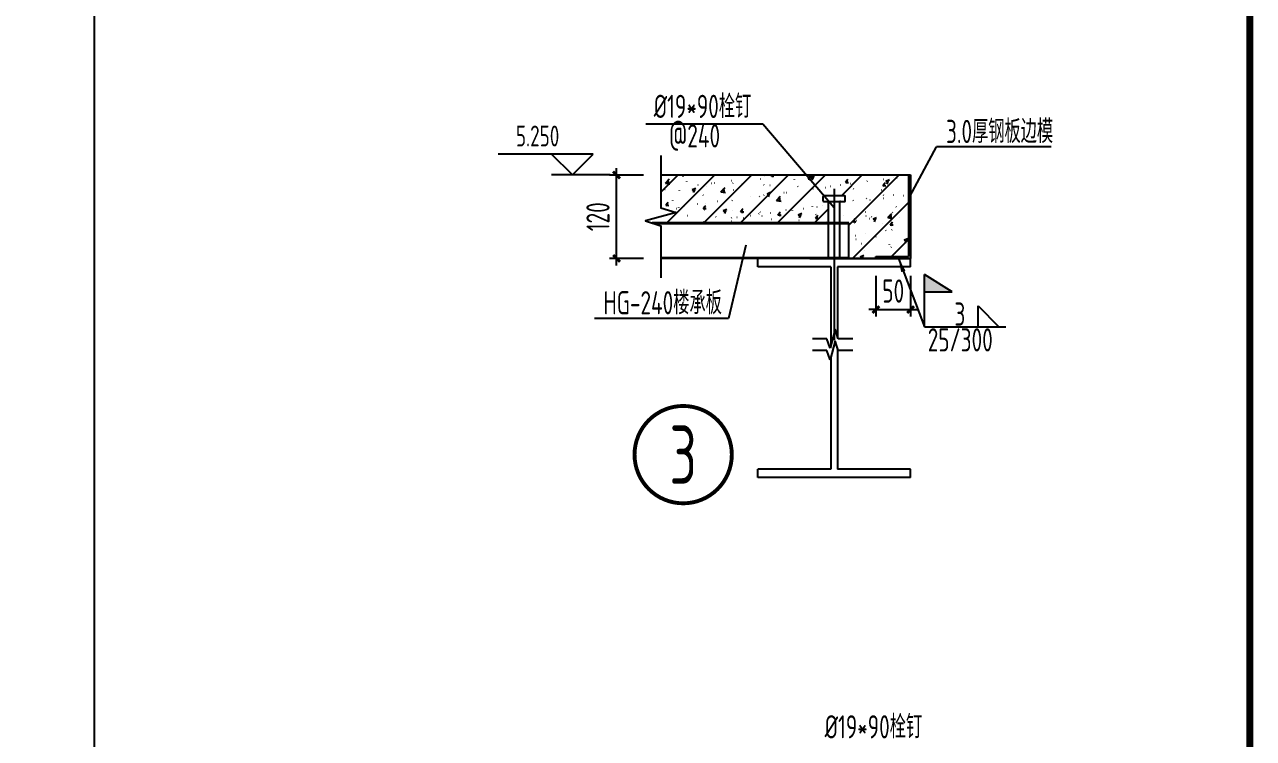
# Model space of a CAD drawing. Extents: x -32169 to 443031, y -120117 to 204739.
# Drawn here: x 346960 to 382331, y -34858 to -14326 of the extents above; entities that cross this region are included whole.
import ezdxf
from ezdxf.enums import TextEntityAlignment as Align

# ---------------------------------------------------------------- set-up
doc = ezdxf.new("R2010")
doc.units = 0
doc.header["$LTSCALE"] = 1000
doc.layers.get('0').update_dxf_attribs({"linetype": 'CONTINUOUS'})
doc.layers.get('Defpoints').update_dxf_attribs({"linetype": 'CONTINUOUS'})
for name, color, linetype in [('DIM', 3, 'CONTINUOUS'), ('DOTE', 1, 'CONTINUOUS'), ('DRW', 7, 'CONTINUOUS'), ('Jjlx', 2, 'CONTINUOUS'), ('OTHER', 7, 'CONTINUOUS'), ('PUB_TEXT', 7, 'CONTINUOUS'), ('PUB_TITLE', 3, 'CONTINUOUS'), ('TEXT', 7, 'CONTINUOUS'), ('THIN', 7, 'CONTINUOUS'), ('WELD', 7, 'CONTINUOUS'), ('楼板轮廓线', 50, 'CONTINUOUS')]:
    doc.layers.add(name, color=color, linetype=linetype)
doc.styles.add('TSSD_Dimension', font='Tssdeng.shx', dxfattribs={"width": 0.7, "bigfont": 'hztxt.shx'})
doc.styles.add('TSSD_Label', font='tssdeng.shx', dxfattribs={"width": 0.7, "bigfont": 'hztxt.shx'})
doc.styles.add('TSSD_Num', font='Tssdeng.shx', dxfattribs={"width": 0.7, "bigfont": 'hztxt.shx'})
doc.styles.add('TSSD_Rein', font='Tssdeng.shx', dxfattribs={"width": 0.7, "bigfont": 'hztxt.shx'})
doc.dimstyles.new('TSSD_10_150', dxfattribs={"dimtxt": 450, "dimasz": 150, "dimexe": 150, "dimexo": 375, "dimgap": 150, "dimtad": 1, "dimdec": 0, "dimlfac": 0.066667, "dimzin": 0, "dimdsep": 46, "dimtxsty": 'TSSD_Dimension', "dimblk": 'ARCHTICK', "dimblk1": 'ARCHTICK', "dimblk2": 'ARCHTICK', "dimcen": 0, "dimdle": 150, "dimclrt": 7, "dimadec": 0, "dimazin": 0, "dimtfac": 1, "dimtdec": 0, "dimtix": 1, "dimtmove": 2, "dimatfit": 3, "dimfxl": 1, "dimtolj": 1, "dimtzin": 0, "dimarcsym": 0})
doc.dimstyles.new('TSSD_200_200', dxfattribs={"dimtxt": 600, "dimasz": 200, "dimexe": 200, "dimexo": 500, "dimgap": 200, "dimtad": 1, "dimdec": 0, "dimzin": 0, "dimdsep": 46, "dimtxsty": 'TSSD_Dimension', "dimblk": 'ARCHTICK', "dimblk1": 'ARCHTICK', "dimblk2": 'ARCHTICK', "dimcen": 0, "dimdle": 200, "dimclrt": 7, "dimadec": 0, "dimazin": 0, "dimtfac": 1, "dimtdec": 0, "dimtix": 1, "dimtmove": 2, "dimatfit": 3, "dimfxl": 1, "dimtolj": 1, "dimtzin": 0, "dimarcsym": 0})
doc.dimstyles.new('TSSD_LEADER_STYLE_300.0', dxfattribs={"dimtxt": 0.18, "dimasz": 300, "dimexe": 0.18, "dimexo": 0.0625, "dimgap": 0.09, "dimtad": 0, "dimtih": 1, "dimtoh": 1, "dimdec": 4, "dimzin": 0, "dimdsep": 46, "dimtxsty": 'Standard', "dimcen": 0.09, "dimadec": 0, "dimazin": 0, "dimtfac": 1, "dimtdec": 4, "dimtofl": 0, "dimtmove": 0, "dimatfit": 3, "dimfxl": 1, "dimtolj": 1, "dimtzin": 0, "dimarcsym": 0})

# ---------------------------------------------------------------- blocks, each defined once
blk = doc.blocks.new('_ArchTick')
at = {"color": 0, "linetype": 'ByBlock', "const_width": 0.4}
blk.add_lwpolyline([(-0.5, -0.5), (0.5, 0.5)], dxfattribs=at)
blk = doc.blocks.new('*D919')
at = {"layer": 'Defpoints', "color": 0}
for p in [(347110, 14037), (348969, 14037), (347110, -93963)]:
    blk.add_point(p, dxfattribs=at)
at = {"layer": 'DIM', "color": 0, "lineweight": -2}
for p, q in [((348969, -94163), (348969, 14237)), ((347610, 14037), (349169, 14037)), ((347610, -93963), (349169, -93963))]:
    blk.add_line(p, q, dxfattribs=at)
at = {"layer": 'DIM', "color": 0, "lineweight": -2, "xscale": 200, "yscale": 200, "zscale": 200}
for p, rotation in [((348969, 14037), 90), ((348969, -93963), 270)]:
    blk.add_blockref('_ArchTick', p, dxfattribs=dict(at, rotation=rotation))
at = {"layer": 'DIM', "color": 7, "insert": (348469, -39963), "char_height": 600, "attachment_point": 5, "rotation": 90, "style": 'TSSD_Dimension'}
blk.add_mtext('\\A1;108000', dxfattribs=at)
blk = doc.blocks.new('ts_idx1')
at = {"color": 0, "linetype": 'ByBlock', "lineweight": -2, "const_width": 0.04}
blk.add_lwpolyline([(-0.5, 0, 1), (0.5, 0, 1)], format="xyb", close=True, dxfattribs=at)
at = {"color": 0, "linetype": 'ByBlock', "lineweight": -2, "style": 'TSSD_Num', "width": 0.7}
blk.add_attdef('A', text='', height=0.6, dxfattribs=at).set_placement((0, 0), align=Align.MIDDLE_CENTER)
blk = doc.blocks.new('*D1028')
at = {"layer": 'Defpoints', "color": 0}
for p in [(416836, 132492), (417586, 132492), (417586, 131389)]:
    blk.add_point(p, dxfattribs=at)
at = {"layer": 'DIM', "color": 0, "lineweight": -2}
for p, q in [((416836, 132117), (416836, 131239)), ((417586, 132117), (417586, 131239)), ((416836, 131389), (416686, 131389)), ((416836, 131389), (417586, 131389)), ((417586, 131389), (417736, 131389))]:
    blk.add_line(p, q, dxfattribs=at)
at = {"layer": 'DIM', "color": 0, "lineweight": -2, "xscale": 150, "yscale": 150, "zscale": 150}
blk.add_blockref('_ArchTick', (416836, 131389), dxfattribs=at)
at = {"layer": 'DIM', "color": 0, "lineweight": -2, "xscale": 150, "yscale": 150, "zscale": 150, "rotation": 180}
blk.add_blockref('_ArchTick', (417586, 131389), dxfattribs=at)
at = {"layer": 'DIM', "color": 7, "insert": (417211, 131789), "char_height": 500, "attachment_point": 5, "style": 'TSSD_Dimension'}
blk.add_mtext('\\A1;50', dxfattribs=at)
blk = doc.blocks.new('*D1029')
at = {"layer": 'Defpoints', "color": 0}
for p in [(411237, 134292), (412192, 134292), (412192, 132492)]:
    blk.add_point(p, dxfattribs=at)
at = {"layer": 'DIM', "color": 0, "lineweight": -2}
for p, q in [((411817, 134292), (411087, 134292)), ((411237, 132342), (411237, 134442)), ((411817, 132492), (411087, 132492))]:
    blk.add_line(p, q, dxfattribs=at)
at = {"layer": 'DIM', "color": 0, "lineweight": -2, "xscale": 150, "yscale": 150, "zscale": 150}
for p, rotation in [((411237, 134292), 90), ((411237, 132492), 270)]:
    blk.add_blockref('_ArchTick', p, dxfattribs=dict(at, rotation=rotation))
at = {"layer": 'DIM', "color": 7, "insert": (410837, 133392), "char_height": 500, "attachment_point": 5, "rotation": 90, "style": 'TSSD_Dimension'}
blk.add_mtext('\\A1;120', dxfattribs=at)
blk = doc.blocks.new('_WELD004')
at = {"color": 0, "linetype": 'ByBlock'}
for p, q in [((0, 1), (1, 0)), ((0, 0), (0, 1))]:
    blk.add_line(p, q, dxfattribs=at)
blk = doc.blocks.new('_WELD001')
at = {"linetype": 'ByBlock'}
h = blk.add_hatch(color=0, dxfattribs=at)
h.paths.add_polyline_path([(0.8, 1), (0, 1.5), (0, 1)])
edge = h.paths.add_edge_path()
edge.add_line((0, 0), (0, 1.5))
at = {"color": 0, "linetype": 'ByBlock'}
for p, q in [((0, 0), (0, 1.5)), ((0.8, 1), (0, 1.5)), ((0, 1), (0.8, 1))]:
    blk.add_line(p, q, dxfattribs=at)
blk = doc.blocks.new('A$C0894680A')
at = {"layer": 'PUB_TEXT'}
h = blk.add_hatch(dxfattribs=at)
h.set_pattern_fill('钢筋混凝土', color=256, scale=112.5, style=0, pattern_type=2)
h.set_pattern_definition([(45, (-33833974.87, 29375720.8), (-397.7475644, 397.7475644), []), (50, (-33833974.9, 29375720.8), (806.917705, -70.596152), [84.375, -928.125]), (355, (-33833974.9, 29375720.8), (-156.09525, 846.21615), [67.5, -742.5]), (100.4514, (-33833907.6, 29375714.9), (650.823054, 775.619485), [71.707714, -788.784876]), (46.1842, (-33833974.9, 29375945.8), (1200.64618, -186.208891), [126.5625, -1392.1875]), (96.6356, (-33833874.8, 29375930.3), (1051.495544, 1095.882605), [107.561574, -1183.177125]), (351.1842, (-33833974.9, 29375945.8), (1051.49469, 1095.883426), [101.25, -1113.75]), (21, (-33833862.4, 29375889.55), (671.520434, -452.946252), [84.375, -928.125]), (326, (-33833862.4, 29375889.55), (273.729748, 815.7938), [67.5, -742.5]), (71.4514, (-33833806.4, 29375851.8), (945.250457, 362.846809), [71.707714, -788.784876]), (37.5, (-33833974.87, 29375720.8), (13.6798372, 374.5055856), [5.625, -733.5, 5.625, -753.75, 5.625, -745.3125]), (7.5, (-33833974.87, 29375720.8), (295.9532296, 443.713176), [5.625, -429.75, 5.625, -716.625, 5.625, -284.0625]), (327.5, (-33834225.74, 29375720.8), (600.5502407, -25.3742307), [5.625, -281.25, 5.625, -877.5, 5.625, -1164.375]), (317.5, (-33834338.24, 29375720.8), (656.0844405, 112.618105), [5.625, -365.625, 5.625, -582.75, 5.625, -826.875])])
h.paths.add_polyline_path([(3659.3, 11579.6), (3659.3, 10874.6), (3989.3, 10769.6), (3329.3, 10589.6), (3472.1, 10544.1), (7283.2, 10544.1), (7283.2, 10994.6, 0.4142136), (7268.2, 11009.6), (7178.2, 11009.6, -0.4142136), (7163.2, 11024.6), (7163.2, 11114.6, -0.4142136), (7178.2, 11129.6), (7184.4, 11129.6), (6800.9, 11579.6)])
h.paths.add_polyline_path([(7643.2, 11024.6, -0.4142136), (7628.2, 11009.6), (7538.2, 11009.6, 0.4142136), (7523.2, 10994.6), (7523.2, 10544.1), (7722.5, 10544.1), (7722.5, 9779.6), (8303.2, 9779.6), (8303.2, 9824.6), (9008.2, 9824.6), (9008.2, 11579.6), (6800.9, 11579.6), (7184.4, 11129.6), (7628.2, 11129.6, -0.4142136), (7643.2, 11114.6)])
for p, q in [((9034.3, 11115.2), (9609.1, 12189.3)), ((12090.2, 12189.3), (9609.1, 12189.3)), ((3659.3, 11579.6), (9053.2, 11579.6)), ((5495.4, 10068.5), (5125.5, 8484)), ((9053.2, 9779.6), (5753.3, 9779.6)), ((5753.3, 9599.6), (5753.3, 9779.6)), ((7328.2, 9599.6), (5753.3, 9599.6)), ((7328.2, 9599.6), (7328.2, 7894.7)), ((7478.2, 9599.6), (7478.2, 8089.1)), ((9053.2, 9599.6), (7478.2, 9599.6)), ((9053.2, 9599.6), (9053.2, 9779.6)), ((7478.2, 7837.6), (7478.2, 5235.7)), ((7328.2, 7643.2), (7328.2, 5235.7)), ((7328.2, 5235.7), (5753.3, 5235.7)), ((5753.3, 5055.7), (5753.3, 5235.7)), ((9053.2, 5055.7), (5753.3, 5055.7)), ((9053.2, 5235.7), (7478.2, 5235.7)), ((9053.2, 5055.7), (9053.2, 5235.7))]:
    blk.add_line(p, q)
at = {"color": 2}
for p, q in [((9008.2, 11579.6), (9053.2, 11579.6)), ((9008.2, 11579.6), (9008.2, 9824.6)), ((9053.2, 11579.6), (9053.2, 9779.6)), ((8303.2, 9824.6), (9008.2, 9824.6)), ((6877, 9779.6), (9053.2, 9779.6))]:
    blk.add_line(p, q, dxfattribs=at)
at = {"layer": 'DOTE', "color": 251, "ltscale": 0.5}
blk.add_line((7403.2, 11283.5), (7403.2, 8015.9), dxfattribs=at)
at = {"layer": 'DRW'}
for p, q in [((5866, 12676.5), (3334.3, 12676.5)), ((7403.2, 10872.9), (5866, 12676.5)), ((7163.2, 11024.6), (7163.2, 11114.6)), ((7628.2, 11129.6), (7178.2, 11129.6)), ((7178.2, 11009.6), (7628.2, 11009.6)), ((7283.2, 9779.6), (7283.2, 10994.6)), ((7523.2, 9779.6), (7523.2, 10994.6)), ((7643.2, 11024.6), (7643.2, 11114.6)), ((5125.5, 8484), (2227.7, 8484))]:
    blk.add_line(p, q, dxfattribs=at)
for centre, start, end in [((7178.2, 11114.6), 90, 180), ((7178.2, 11024.6), 180, 270), ((7268.2, 10994.6), 0, 90), ((7538.2, 10994.6), 90, 180), ((7628.2, 11114.6), 0, 90), ((7628.2, 11024.6), 270, 0)]:
    blk.add_arc(centre, 15, start, end, dxfattribs=at)
at = {"layer": 'Jjlx'}
for p, q in [((7722.5, 10544.1), (3472.1, 10544.1)), ((7722.5, 10529.6), (3517.8, 10529.6)), ((7722.5, 9779.6), (7722.5, 10544.1)), ((7722.5, 9794.1), (3659.3, 9794.1)), ((7722.5, 9779.6), (3659.3, 9779.6))]:
    blk.add_line(p, q, dxfattribs=at)
at = {"layer": 'OTHER'}
for p, q in [((7426, 8253.3), (7313.5, 7840.8)), ((7491.6, 8047), (7426, 8253.3)), ((7247.9, 8047), (6935.4, 8047)), ((7313.5, 7840.8), (7247.9, 8047)), ((7426, 8001.7), (7313.5, 7589.2)), ((7491.6, 7795.5), (7426, 8001.7)), ((7804.1, 8047), (7491.6, 8047)), ((7247.9, 7795.5), (6935.4, 7795.5)), ((7313.5, 7589.2), (7247.9, 7795.5)), ((7804.1, 7795.5), (7491.6, 7795.5))]:
    blk.add_line(p, q, dxfattribs=at)
at = {"layer": 'THIN'}
for p, q in [((1302, 12029.6), (148.3, 12029.6)), ((1752, 11579.6), (1302, 12029.6)), ((2202, 12029.6), (1302, 12029.6)), ((1752, 11579.6), (2202, 12029.6)), ((2566.4, 11579.6), (1302, 11579.6)), ((1752, 11579.6), (1752, 11579.6))]:
    blk.add_line(p, q, dxfattribs=at)
blk.add_lwpolyline([(3659.3, 11999.6), (3659.3, 10874.6), (3989.3, 10769.6), (3329.3, 10589.6), (3659.3, 10484.6), (3659.3, 9359.6)], dxfattribs=at)
at = {"layer": 'WELD'}
blk.add_line((9352.8, 8307.1), (11110.4, 8307.1), dxfattribs=at)
at = {"layer": '楼板轮廓线'}
for p, q in [((8303.2, 9779.6), (8303.2, 9824.6)), ((9053.2, 9779.6), (8303.2, 9779.6))]:
    blk.add_line(p, q, dxfattribs=at)
at = {"layer": 'THIN'}
ref = blk.add_blockref('ts_idx1', (4143.6, 5546.8), dxfattribs=dict(at, xscale=2100, yscale=2100, zscale=2100))
ref.add_attrib('1', '3', dxfattribs={"height": 1260, "style": 'TSSD_Num', "width": 0.7}).set_placement((4143.6, 5546.8), align=Align.MIDDLE_CENTER)
at = {"layer": 'WELD'}
for name, p, xscale, yscale, zscale in [('_WELD001', (9352.8, 8307.1), 750, 750, 750), ('_WELD004', (10510.4, 8307.1), 450, 450, 450)]:
    blk.add_blockref(name, p, dxfattribs=dict(at, xscale=xscale, yscale=yscale, zscale=zscale))
at = {"layer": 'PUB_TEXT', "style": 'TSSD_Rein', "width": 0.7}
for s, p in [('%%c19*90栓钉', (3509.1, 12810.4)), ('@240', (3836.6, 12174)), ('3.0厚钢板边模', (9817.6, 12269.2)), ('HG-240楼承板', (2421.8, 8574)), ('3', (9999.8, 8328.8)), ('25/300', (9423.1, 7772.8))]:
    blk.add_text(s, height=500, dxfattribs=at).set_placement(p)
at = {"layer": 'THIN', "style": 'TSSD_Label', "width": 0.7}
blk.add_text('5.250', height=450, dxfattribs=at).set_placement((1469.7, 12061.2), align=Align.BOTTOM_RIGHT)
at = {"layer": 'DIM'}
dim = blk.add_linear_dim(base=(2703.9, 11579.6), p1=(3659.3, 9779.6), p2=(3659.3, 11579.6), angle=90, dimstyle='TSSD_10_150', override={"dimtxt": 500}, dxfattribs=at)
dim.commit()
dim.dimension.update_dxf_attribs({"geometry": '*D1029', "text_midpoint": (2303.9, 10679.6), "insert": (-408532.7, -122712.8)})
dim = blk.add_linear_dim(base=(9053.2, 8675.9), p1=(8303.2, 9779.6), p2=(9053.2, 9779.6), dimstyle='TSSD_10_150', override={"dimtxt": 500}, dxfattribs=at)
dim.commit()
dim.dimension.update_dxf_attribs({"geometry": '*D1028', "text_midpoint": (8678.2, 9075.9), "insert": (-408532.7, -122712.8)})
at = {"layer": 'WELD'}
blk.add_leader([(8790.3, 9779.6), (9352.8, 8307.1)], dimstyle='TSSD_LEADER_STYLE_300.0', dxfattribs=at)
blk = doc.blocks.new('A$C3F4B014C')
at = {"layer": 'TEXT'}
blk.add_blockref('A$C0894680A', (-5002.7, 21074.3), dxfattribs=at)
at = {"layer": 'PUB_TEXT', "style": 'TSSD_Rein', "width": 0.7}
blk.add_text('%%c19*90栓钉', height=500, dxfattribs=at).set_placement((2195.6, 20499.8))

msp = doc.modelspace()

# ---------------------------------------------------------------- linework, layer by layer
at = {"layer": 'PUB_TITLE', "const_width": 200}
msp.add_lwpolyline([(302230.54765, -118116.90179), (382230.54765, -118116.90179), (382230.54765, 23483.09821), (302230.54765, 23483.09821)], close=True, dxfattribs=at)

# ---------------------------------------------------------------- block references
at = {"layer": 'TEXT', "xscale": 1.333333333333333, "yscale": 1.333333333333333, "zscale": 1.333333333333333}
msp.add_blockref('A$C3F4B014C', (367062.60704, -62190.41774), dxfattribs=at)

# ---------------------------------------------------------------- dimensions: what is measured, and where the dimension line sits
at = {"layer": 'DIM'}
dim = msp.add_linear_dim(base=(348969.3088, 14037.3647), p1=(347110.45573, -93962.6353), p2=(347110.45573, 14037.3647), angle=90, dimstyle='TSSD_200_200', dxfattribs=at)
dim.commit()
dim.dimension.update_dxf_attribs({"geometry": '*D919', "text_midpoint": (348469.3088, -39962.6353)})

doc.saveas('drawing.dxf')
